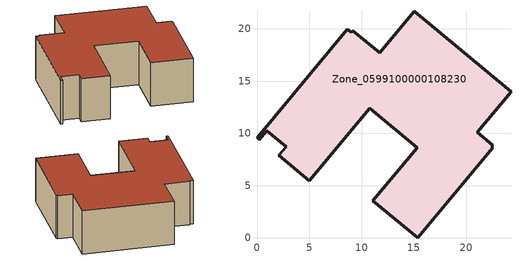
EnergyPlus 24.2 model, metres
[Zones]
Zone_0599100000108230
 floor ground (C_G): 22.54,8.85 22.43,8.73 22.57,8.64 15.39,0 11.06,3.54 15.31,8.61 10.8,12.39 5,5.45 2.08,7.88 2.78,8.72 0.94,10.26 0.24,9.41 0,9.6 8.62,19.97 9.03,19.66 9.17,19.82 11.73,17.7 15.05,21.69 24.3,14 21.05,10.09 z0
 wall outside (C_F): 0.24,9.41 0.94,10.26 2.78,8.72 2.08,7.88 5,5.45 10.8,12.39 15.31,8.61 11.06,3.54 15.39,0 22.57,8.64 22.43,8.73 22.54,8.85 21.05,10.09 24.3,14 15.05,21.69 11.73,17.7 9.17,19.82 9.03,19.66 8.62,19.97 0,9.6 0.24,9.41 z0:6.09
 roof outside (C_R): 22.43,8.73 22.54,8.85 21.05,10.09 24.3,14 15.05,21.69 11.73,17.7 9.17,19.82 9.03,19.66 8.62,19.97 0,9.6 0.24,9.41 0.94,10.26 2.78,8.72 2.08,7.88 5,5.45 10.8,12.39 15.31,8.61 11.06,3.54 15.39,0 22.57,8.64 z6.09
[BUILDING]
Pand.0599100000108230: North Axis=0; Terrain=City; Loads Convergence Tolerance Value=0.04; Temperature Convergence Tolerance Value=0.4; Solar Distribution=FullExterior; Maximum Number of Warmup Days=25; Minimum Number of Warmup Days=1
[Site:Location]
Rotterdam.The.Hague.AP_ZH_NLD Design_Conditions: Latitude=51.96; Longitude=4.45; Time Zone=1; Elevation=-4.5
[SITE:GROUNDTEMPERATURE:BUILDINGSURFACE]
18, 18, 18, 18, 18, 18, 18, 18, 18, 18, 18, 18
[MATERIAL] Thermal Absorptance=0.9; Solar Absorptance=0.7; Visible Absorptance=0.7
Name | Roughness | Thickness | Conductivity | Density | Specific Heat
G.D.1975-1991 | MediumSmooth | 0.15 | 0.288461 | 540 | 1210
F.D.1975-1991 | Rough | 0.3 | 0.230769 | 1920 | 840
R.D.1975-1991 | MediumRough | 0.2 | 0.153846 | 1500 | 1000
[CONSTRUCTION]
C_G: G.D.1975-1991
C_F: F.D.1975-1991
C_R: R.D.1975-1991
[ZONE]
Zone_0599100000108230: Type=1; Multiplier=1; Ceiling Height=Autocalculate; Volume=Autocalculate; Floor Area=autocalculate; Part of Total Floor Area=Yes
[ZONEINFILTRATION:DESIGNFLOWRATE]
Infil_Zone_0599100000108230: Zone or ZoneList or Space or SpaceList=Zone_0599100000108230; Schedule=AlwaysOn; Design Flow Rate Calculation Method=Flow/Area; Flow Rate per Floor Area=0.0042; Constant Term Coefficient=1; Temperature Term Coefficient=0; Velocity Term Coefficient=0; Velocity Squared Term Coefficient=0
[HVACTEMPLATE:ZONE:IDEALLOADSAIRSYSTEM]
Zone_0599100000108230: Maximum Heating Supply Air Temperature=50; Minimum Cooling Supply Air Temperature=13; Maximum Heating Supply Air Humidity Ratio=0.0156; Minimum Cooling Supply Air Humidity Ratio=0.0077; Heating Limit=NoLimit; Cooling Limit=NoLimit; Dehumidification Control Type=ConstantSensibleHeatRatio; Cooling Sensible Heat Ratio=0.7; Dehumidification Setpoint=60; Humidification Control Type=None; Humidification Setpoint=30; Outdoor Air Method=None; Outdoor Air Flow Rate per Person=0.00944; Outdoor Air Flow Rate per Zone Floor Area=0; Outdoor Air Flow Rate per Zone=0; Demand Controlled Ventilation Type=None; Outdoor Air Economizer Type=NoEconomizer; Heat Recovery Type=None; Sensible Heat Recovery Effectiveness=0.7; Latent Heat Recovery Effectiveness=0.65
[ZONECONTROL:THERMOSTAT]
ThermostatControl_Zone_0599100000108230: Zone or ZoneList=Zone_0599100000108230; Control Type Schedule=DualSetpointControlType; Control 1=Thermostat_Zone_0599100000108230; Temperature Difference Between Cutout And Setpoint=0
[THERMOSTATSETPOINT:DUALSETPOINT]
Thermostat_Zone_0599100000108230: Heating Setpoint Temperature Schedule=HeatingSetpoint_Zone_0599100000108230; Cooling Setpoint Temperature Schedule=CoolingSetpoint_Zone_0599100000108230
[SCHEDULE:COMPACT]
HeatingSetpoint_Zone_0599100000108230: Through: 12/31, For: AllDays, Until: 24:00, 21
CoolingSetpoint_Zone_0599100000108230: Through: 12/31, For: AllDays, Until: 24:00, 24
DualSetpointControlType: Through: 12/31, For: AllDays, Until: 24:00, 4
AlwaysOn: Through: 12/31, For: AllDays, Until: 24:00, 1
